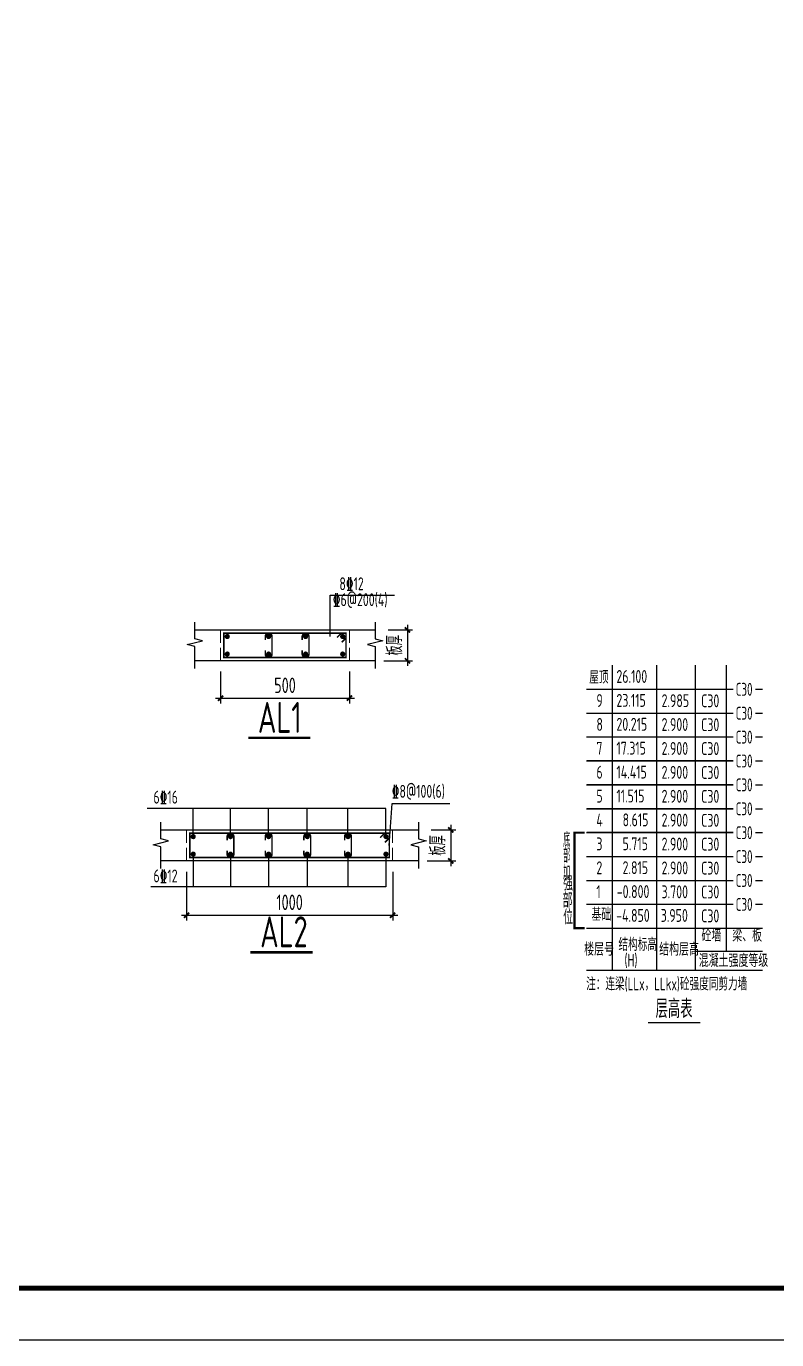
# Model space of a CAD drawing. Extents: x -1712635 to -854203, y -534641 to -21985.
# Drawn here: x -1207479 to -1192916, y -327517 to -302041 of the extents above; entities that cross this region are included whole.
import ezdxf
from ezdxf.enums import TextEntityAlignment as Align

# ---------------------------------------------------------------- set-up
doc = ezdxf.new("R2010")
doc.units = 0
doc.header["$LTSCALE"] = 1000
doc.linetypes.add('DASH', pattern=[0.35, 0.25, -0.1])
doc.layers.get('0').update_dxf_attribs({"linetype": 'CONTINUOUS'})
doc.layers.get('Defpoints').update_dxf_attribs({"linetype": 'CONTINUOUS'})
for name, color, linetype in [('-TK', 7, 'CONTINUOUS'), ('AXIS', 3, 'CONTINUOUS'), ('BEAM_DE', 7, 'CONTINUOUS'), ('NUM', 7, 'CONTINUOUS'), ('REIN', 6, 'CONTINUOUS'), ('S-0-TEXT', 7, 'CONTINUOUS'), ('S-B表格', 2, 'CONTINUOUS'), ('TEXT', 2, 'CONTINUOUS'), ('THIN', 7, 'CONTINUOUS'), ('大样详图_文字', 60, 'CONTINUOUS')]:
    doc.layers.add(name, color=color, linetype=linetype)
for name, color, linetype, lineweight in [('7549', 9, 'CONTINUOUS', 18), ('S-REIN', 12, 'CONTINUOUS', 50), ('S-Thin-D', 7, 'DASH', 18)]:
    doc.layers.add(name, color=color, linetype=linetype, lineweight=lineweight)
doc.styles.add('TSSD_DIMENSION', font='Tssdeng.shx', dxfattribs={"width": 0.7, "bigfont": 'tssdchn.shx'})
doc.styles.add('TSSD_Norm', font='Tssdeng.shx', dxfattribs={"bigfont": 'tssdchn.shx'})
doc.styles.add('TSSD_REIN', font='tssdeng.shx', dxfattribs={"width": 0.7, "height": 300, "bigfont": 'tssdchn.shx'})
doc.dimstyles.new('TSSD_25_100', dxfattribs={"dimtxt": 300, "dimasz": 100, "dimexe": 100, "dimexo": 250, "dimgap": 100, "dimtad": 1, "dimdec": 0, "dimlfac": 0.25, "dimzin": 0, "dimdsep": 46, "dimtxsty": 'TSSD_DIMENSION', "dimblk": 'ARCHTICK', "dimcen": 0, "dimdle": 100, "dimclrt": 7, "dimadec": 0, "dimazin": 0, "dimtfac": 1, "dimtdec": 0, "dimtix": 1, "dimtmove": 2, "dimatfit": 3, "dimldrblk": 'ARCHTICK', "dimfxl": 0, "dimtolj": 1, "dimtzin": 0, "dimarcsym": 0})

# ---------------------------------------------------------------- blocks, each defined once
blk = doc.blocks.new('B20200424131938')
at = {"layer": '7549', "const_width": 40}
blk.add_lwpolyline([(417, 3688), (217, 3688), (217, 1834), (417, 1834)], dxfattribs=at)
at = {"layer": 'S-0-TEXT'}
blk.add_lwpolyline([(1641, 0, 27, 27, 0), (2658, 0, 0, 0, 0)], format="xyseb", dxfattribs=at)
at = {"layer": 'S-B表格'}
for p, q in [((952, 1021), (952, 6932)), ((1817, 1021), (1817, 6932)), ((2567, 1021), (2567, 6932)), ((3167, 1385), (3167, 6932)), ((452, 6469), (3167, 6469)), ((452, 6469), (3167, 6469)), ((3167, 6469), (3298, 6469)), ((3167, 6469), (3298, 6469)), ((3167, 6469), (3298, 6469)), ((3731, 6469), (3862, 6469)), ((3731, 6469), (3862, 6469)), ((3731, 6469), (3862, 6469)), ((452, 6005), (3167, 6005)), ((452, 6005), (3167, 6005)), ((3167, 6005), (3298, 6005)), ((3167, 6005), (3298, 6005)), ((3167, 6005), (3298, 6005)), ((3731, 6005), (3862, 6005)), ((3731, 6005), (3862, 6005)), ((3731, 6005), (3862, 6005)), ((452, 5542), (3167, 5542)), ((452, 5542), (3167, 5542)), ((3167, 5542), (3298, 5542)), ((3167, 5542), (3298, 5542)), ((3167, 5542), (3298, 5542)), ((3731, 5542), (3862, 5542)), ((3731, 5542), (3862, 5542)), ((3731, 5542), (3862, 5542)), ((452, 5078), (3167, 5078)), ((452, 5078), (3167, 5078)), ((3167, 5078), (3298, 5078)), ((3167, 5078), (3298, 5078)), ((3167, 5078), (3298, 5078)), ((3731, 5078), (3862, 5078)), ((3731, 5078), (3862, 5078)), ((3731, 5078), (3862, 5078)), ((452, 4615), (3167, 4615)), ((3167, 4615), (3298, 4615)), ((3731, 4615), (3862, 4615)), ((452, 4151), (3167, 4151)), ((3167, 4151), (3298, 4151)), ((3731, 4151), (3862, 4151)), ((452, 3688), (3167, 3688)), ((3167, 3688), (3298, 3688)), ((3731, 3688), (3862, 3688)), ((452, 3224), (3167, 3224)), ((3167, 3224), (3298, 3224)), ((3731, 3224), (3862, 3224)), ((452, 2761), (3167, 2761)), ((3167, 2761), (3298, 2761)), ((3731, 2761), (3862, 2761)), ((452, 2297), (3167, 2297)), ((3167, 2297), (3298, 2297)), ((3731, 2297), (3862, 2297)), ((452, 1834), (3167, 1834)), ((452, 1834), (3862, 1834)), ((452, 1834), (2854, 1834)), ((452, 1834), (2854, 1834)), ((2567, 1385), (3862, 1385)), ((452, 1021), (3862, 1021))]:
    blk.add_line(p, q, dxfattribs=at)
at = {"style": 'TSSD_REIN'}
for s, width, p, p2 in [('底', 0.535575, (-3, 3408), (134, 3408)), ('部', 0.530918, (-3, 3100), (134, 3100)), ('加', 0.526341, (-3, 2774), (134, 2774))]:
    blk.add_text(s, height=285, dxfattribs=dict(at, width=width)).set_placement(p, p2, align=Align.FIT)
for s, height, width, p in [('强', 285, 0.535575, (-3, 2477)), ('部', 285, 0.535575, (-13, 2146)), ('位', 285, 0.535575, (-3, 1820)), ('砼墙', 250, 0.7, (2681, 1495)), ('梁、板', 250, 0.7, (3279, 1495))]:
    blk.add_text(s, height=height, dxfattribs=dict(at, width=width)).set_placement(p, align=Align.BOTTOM_LEFT)
for s, width, p in [('楼层号', 0.7, (405, 1299)), ('结构标高', 0.65, (1070, 1392)), ('结构层高', 0.7, (1860, 1299)), ('(H)', 0.65, (1188, 1086)), ('混凝土强度等级', 0.7, (2629, 1080))]:
    blk.add_text(s, height=250, dxfattribs=dict(at, width=width)).set_placement(p)
at = {"layer": 'S-0-TEXT', "style": 'TSSD_REIN', "width": 0.7}
blk.add_text('层高表', height=360, dxfattribs=at).set_placement((1790, 90))
at = {"layer": 'S-B表格', "style": 'TSSD_REIN'}
for s, width, p in [('屋顶', 0.65, (503, 6575)), ('26.100', 0.7, (1031, 6590)), ('9', 0.7, (642, 6123)), ('23.115', 0.7, (1031, 6126)), ('2.985', 0.7, (1907, 6121)), ('C30', 0.65, (3345, 6341)), ('C30', 0.7, (2675, 6118)), ('C30', 0.65, (3345, 5877)), ('8', 0.7, (642, 5660)), ('20.215', 0.7, (1031, 5663)), ('2.900', 0.7, (1907, 5658)), ('C30', 0.7, (2675, 5654)), ('C30', 0.65, (3345, 5414)), ('7', 0.7, (642, 5196)), ('17.315', 0.7, (1031, 5199)), ('2.900', 0.7, (1907, 5194)), ('C30', 0.7, (2675, 5191)), ('C30', 0.65, (3345, 4950)), ('6', 0.7, (642, 4733)), ('14.415', 0.7, (1031, 4736)), ('2.900', 0.7, (1907, 4731)), ('C30', 0.7, (2675, 4727)), ('C30', 0.65, (3345, 4487)), ('5', 0.7, (642, 4269)), ('11.515', 0.7, (1031, 4272)), ('2.900', 0.7, (1907, 4267)), ('C30', 0.7, (2675, 4264)), ('C30', 0.65, (3345, 4023)), ('4', 0.7, (642, 3806)), ('8.615', 0.7, (1150, 3809)), ('2.900', 0.7, (1907, 3804)), ('C30', 0.7, (2675, 3800)), ('3', 0.7, (642, 3342)), ('5.715', 0.7, (1150, 3345)), ('2.900', 0.7, (1907, 3340)), ('C30', 0.7, (2675, 3337)), ('C30', 0.65, (3345, 3560)), ('C30', 0.65, (3345, 3096)), ('2', 0.7, (642, 2879)), ('2.815', 0.7, (1150, 2882)), ('2.900', 0.7, (1907, 2877)), ('C30', 0.7, (2675, 2873)), ('C30', 0.65, (3345, 2633)), ('1', 0.7, (642, 2415)), ('-0.800', 0.7, (1038, 2418)), ('3.700', 0.7, (1907, 2413)), ('C30', 0.7, (2675, 2410)), ('C30', 0.65, (3345, 2169)), ('基础', 0.7, (545, 1974)), ('-4.850', 0.7, (1026, 1955)), ('3.950', 0.7, (1891, 1955)), ('C30', 0.7, (2675, 1946))]:
    blk.add_text(s, height=250, dxfattribs=dict(at, width=width)).set_placement(p)
at = {"layer": 'TEXT', "style": 'TSSD_REIN', "width": 0.65}
blk.add_text('注：连梁(LLx，LLkx)砼强度同剪力墙', height=250, dxfattribs=at).set_placement((443, 627))
blk = doc.blocks.new('_ArchTick')
at = {"color": 0, "const_width": 0.35}
blk.add_lwpolyline([(-0.5, -0.5), (0.5, 0.5)], dxfattribs=at)
blk = doc.blocks.new('*D1417')
at = {"layer": 'AXIS', "color": 0, "lineweight": -2}
for p, q in [((-1200459, -313748), (-1199983, -313748)), ((-1200083, -313648), (-1200083, -314448)), ((-1200540, -314348), (-1199983, -314348))]:
    blk.add_line(p, q, dxfattribs=at)
at = {"layer": 'Defpoints', "color": 0}
for p in [(-1200709, -313748), (-1200790, -314348), (-1200083, -314348)]:
    blk.add_point(p, dxfattribs=at)
at = {"layer": 'AXIS', "color": 0, "lineweight": -2, "xscale": 100, "yscale": 100, "zscale": 100}
for p, rotation in [((-1200083, -313748), 90), ((-1200083, -314348), 270)]:
    blk.add_blockref('_ArchTick', p, dxfattribs=dict(at, rotation=rotation))
at = {"layer": 'AXIS', "color": 7, "insert": (-1200333, -314048), "char_height": 300, "attachment_point": 5, "rotation": 90, "style": 'TSSD_DIMENSION'}
blk.add_mtext('\\A1;板厚', dxfattribs=at)
blk = doc.blocks.new('*D1418')
at = {"layer": 'AXIS', "color": 0, "lineweight": -2}
for p, q in [((-1203709, -314558), (-1203709, -315174)), ((-1201209, -314558), (-1201209, -315174)), ((-1203809, -315074), (-1201109, -315074))]:
    blk.add_line(p, q, dxfattribs=at)
at = {"layer": 'Defpoints', "color": 0}
for p in [(-1203709, -314308), (-1201209, -314308), (-1201209, -315074)]:
    blk.add_point(p, dxfattribs=at)
at = {"layer": 'AXIS', "color": 0, "lineweight": -2, "xscale": 100, "yscale": 100, "zscale": 100, "rotation": 180}
blk.add_blockref('_ArchTick', (-1203709, -315074), dxfattribs=at)
at = {"layer": 'AXIS', "color": 0, "lineweight": -2, "xscale": 100, "yscale": 100, "zscale": 100}
blk.add_blockref('_ArchTick', (-1201209, -315074), dxfattribs=at)
at = {"layer": 'AXIS', "color": 7, "insert": (-1202459, -314824), "char_height": 300, "attachment_point": 5, "style": 'TSSD_DIMENSION'}
blk.add_mtext('\\A1;500', dxfattribs=at)
blk = doc.blocks.new('*D1419')
at = {"layer": 'AXIS', "color": 0, "lineweight": -2}
for p, q in [((-1199619, -317629), (-1199143, -317629)), ((-1199243, -317529), (-1199243, -318329)), ((-1199701, -318229), (-1199143, -318229))]:
    blk.add_line(p, q, dxfattribs=at)
at = {"layer": 'Defpoints', "color": 0}
for p in [(-1199869, -317629), (-1199951, -318229), (-1199243, -318229)]:
    blk.add_point(p, dxfattribs=at)
at = {"layer": 'AXIS', "color": 0, "lineweight": -2, "xscale": 100, "yscale": 100, "zscale": 100}
for p, rotation in [((-1199243, -317629), 90), ((-1199243, -318229), 270)]:
    blk.add_blockref('_ArchTick', p, dxfattribs=dict(at, rotation=rotation))
at = {"layer": 'AXIS', "color": 7, "insert": (-1199493, -317929), "char_height": 300, "attachment_point": 5, "rotation": 90, "style": 'TSSD_DIMENSION'}
blk.add_mtext('\\A1;板厚', dxfattribs=at)
blk = doc.blocks.new('*D1420')
at = {"layer": 'AXIS', "color": 0, "lineweight": -2}
for p, q in [((-1204369, -318439), (-1204369, -319383)), ((-1200369, -318439), (-1200369, -319383)), ((-1204469, -319283), (-1200269, -319283))]:
    blk.add_line(p, q, dxfattribs=at)
at = {"layer": 'Defpoints', "color": 0}
for p in [(-1204369, -318189), (-1200369, -318189), (-1200369, -319283)]:
    blk.add_point(p, dxfattribs=at)
at = {"layer": 'AXIS', "color": 0, "lineweight": -2, "xscale": 100, "yscale": 100, "zscale": 100, "rotation": 180}
blk.add_blockref('_ArchTick', (-1204369, -319283), dxfattribs=at)
at = {"layer": 'AXIS', "color": 0, "lineweight": -2, "xscale": 100, "yscale": 100, "zscale": 100}
blk.add_blockref('_ArchTick', (-1200369, -319283), dxfattribs=at)
at = {"layer": 'AXIS', "color": 7, "insert": (-1202369, -319033), "char_height": 300, "attachment_point": 5, "style": 'TSSD_DIMENSION'}
blk.add_mtext('\\A1;1000', dxfattribs=at)
blk = doc.blocks.new('A1')
blk.add_lwpolyline([(0, 59400), (0, 0), (84100, 0), (84100, 59400)], close=True)
at = {"const_width": 100}
blk.add_lwpolyline([(2500, 58400), (2500, 1000), (83100, 1000), (83100, 58400)], close=True, dxfattribs=at)

msp = doc.modelspace()

# ---------------------------------------------------------------- linework, layer by layer
at = {"layer": 'BEAM_DE'}
for p, q in [((-1204208.99, -313747.86), (-1200708.99, -313747.86)), ((-1203708.99, -314347.86), (-1204208.99, -314347.86)), ((-1201208.99, -314347.86), (-1203708.99, -314347.86)), ((-1200708.99, -314347.86), (-1201208.99, -314347.86)), ((-1204869.49, -317628.61), (-1199869.49, -317628.61)), ((-1204369.49, -318228.61), (-1204869.49, -318228.61)), ((-1200369.49, -318228.61), (-1204369.49, -318228.61)), ((-1199869.49, -318228.61), (-1200369.49, -318228.61))]:
    msp.add_line(p, q, dxfattribs=at)
at = {"layer": 'REIN', "const_width": 30}
for points in [[(-1202840.99, -314147.86), (-1202840.99, -314217.86, 1), (-1202710.99, -314217.86), (-1202710.99, -313877.86, 1), (-1202840.99, -313877.86), (-1202840.99, -313947.86)], [(-1202123.99, -314147.86), (-1202123.99, -314217.86, 1), (-1201993.99, -314217.86), (-1201993.99, -313877.86, 1), (-1202123.99, -313877.86), (-1202123.99, -313947.86)], [(-1203581.49, -318028.61), (-1203581.49, -318098.61, 1), (-1203451.49, -318098.61), (-1203451.49, -317758.61, 1), (-1203581.49, -317758.61), (-1203581.49, -317828.61)], [(-1202840.99, -318028.61), (-1202840.99, -318098.61, 1), (-1202710.99, -318098.61), (-1202710.99, -317758.61, 1), (-1202840.99, -317758.61), (-1202840.99, -317828.61)], [(-1202091.49, -318028.61), (-1202091.49, -318098.61, 1), (-1201961.49, -318098.61), (-1201961.49, -317758.61, 1), (-1202091.49, -317758.61), (-1202091.49, -317828.61)], [(-1201301.32, -318028.61), (-1201301.32, -318098.61, 1), (-1201171.32, -318098.61), (-1201171.32, -317758.61, 1), (-1201301.32, -317758.61), (-1201301.32, -317828.61)]]:
    msp.add_lwpolyline(points, format="xyb", dxfattribs=at)
at = {"layer": 'S-B表格', "color": 6, "linetype": 'ByBlock', "ltscale": 0.5, "const_width": 30}
for points in [[(-1196606.12, -316289.52), (-1193759.74, -316289.52)], [(-1196606.12, -316753.02), (-1193759.74, -316753.02)], [(-1196606.12, -317216.52), (-1193759.74, -317216.52)], [(-1196606.12, -317680.02), (-1193759.74, -317680.02)]]:
    msp.add_lwpolyline(points, dxfattribs=at)
at = {"layer": 'S-REIN', "const_width": 30}
for points in [[(-1201273.99, -313812.86), (-1201273.99, -314282.86), (-1203643.99, -314282.86), (-1203643.99, -313812.86), (-1201273.99, -313812.86)], [(-1201450.77, -313897.71), (-1201365.92, -313812.86)], [(-1201273.99, -313904.78), (-1201358.85, -313989.63)], [(-1200434.49, -317693.61), (-1200434.49, -318163.61), (-1204304.49, -318163.61), (-1204304.49, -317693.61), (-1200434.49, -317693.61)], [(-1200611.27, -317778.46), (-1200526.41, -317693.61)], [(-1200434.49, -317785.53), (-1200519.34, -317870.38)]]:
    msp.add_lwpolyline(points, dxfattribs=at)
at = {"layer": 'S-REIN', "const_width": 50}
for points in [[(-1203603.99, -313877.86, 1), (-1203553.99, -313877.86, 1)], [(-1202800.99, -313877.86, 1), (-1202750.99, -313877.86, 1)], [(-1202083.99, -313877.86, 1), (-1202033.99, -313877.86, 1)], [(-1201363.99, -313877.86, 1), (-1201313.99, -313877.86, 1)], [(-1203603.99, -314217.86, 1), (-1203553.99, -314217.86, 1)], [(-1202800.99, -314217.86, 1), (-1202750.99, -314217.86, 1)], [(-1202083.99, -314217.86, 1), (-1202033.99, -314217.86, 1)], [(-1201363.99, -314217.86, 1), (-1201313.99, -314217.86, 1)], [(-1204264.49, -317758.61, 1), (-1204214.49, -317758.61, 1)], [(-1203541.49, -317758.61, 1), (-1203491.49, -317758.61, 1)], [(-1202800.99, -317758.61, 1), (-1202750.99, -317758.61, 1)], [(-1202051.49, -317758.61, 1), (-1202001.49, -317758.61, 1)], [(-1201261.32, -317758.61, 1), (-1201211.32, -317758.61, 1)], [(-1200524.49, -317758.61, 1), (-1200474.49, -317758.61, 1)], [(-1204264.49, -318098.61, 1), (-1204214.49, -318098.61, 1)], [(-1203541.49, -318098.61, 1), (-1203491.49, -318098.61, 1)], [(-1202800.99, -318098.61, 1), (-1202750.99, -318098.61, 1)], [(-1202051.49, -318098.61, 1), (-1202001.49, -318098.61, 1)], [(-1201261.32, -318098.61, 1), (-1201211.32, -318098.61, 1)], [(-1200524.49, -318098.61, 1), (-1200474.49, -318098.61, 1)]]:
    msp.add_lwpolyline(points, format="xyb", close=True, dxfattribs=at)
at = {"layer": 'S-Thin-D'}
for p, q in [((-1203708.99, -314347.86), (-1203708.99, -313747.86)), ((-1201208.99, -314347.86), (-1201208.99, -313747.86)), ((-1204369.49, -318228.61), (-1204369.49, -317628.61)), ((-1200369.49, -318228.61), (-1200369.49, -317628.61))]:
    msp.add_line(p, q, dxfattribs=at)
at = {"layer": 'TEXT', "const_width": 50}
for points in [[(-1203172.84, -315842.36), (-1201967.44, -315842.36)], [(-1203128.75, -320001.32), (-1201923.35, -320001.32)]]:
    msp.add_lwpolyline(points, dxfattribs=at)
at = {"layer": 'THIN'}
for points in [[(-1204208.99, -314497.86), (-1204208.99, -314072.86), (-1204358.99, -314035.36), (-1204058.99, -313960.36), (-1204208.99, -313922.86), (-1204208.99, -313597.86)], [(-1200708.99, -313597.86), (-1200708.99, -313922.86), (-1200558.99, -313960.36), (-1200858.99, -314035.36), (-1200708.99, -314072.86), (-1200708.99, -314497.86)], [(-1204869.49, -318378.61), (-1204869.49, -317953.61), (-1205019.49, -317916.11), (-1204719.49, -317841.11), (-1204869.49, -317803.61), (-1204869.49, -317478.61)], [(-1199869.49, -317478.61), (-1199869.49, -317803.61), (-1199719.49, -317841.11), (-1200019.49, -317916.11), (-1199869.49, -317953.61), (-1199869.49, -318378.61)]]:
    msp.add_lwpolyline(points, dxfattribs=at)
at = {"layer": '大样详图_文字'}
for p, q in [((-1201581.79, -313077.86), (-1200335.79, -313077.86)), ((-1201581.79, -313877.86), (-1201581.79, -313077.86)), ((-1200434.49, -317928.61), (-1200376.38, -317115.39)), ((-1200376.38, -317115.39), (-1199260.88, -317115.39)), ((-1200499.49, -317213.39), (-1205130.38, -317213.39)), ((-1204239.49, -317758.61), (-1204239.49, -317213.39)), ((-1203516.49, -317758.61), (-1203516.49, -317213.39)), ((-1202775.99, -317758.61), (-1202775.99, -317213.39)), ((-1202026.49, -317758.61), (-1202026.49, -317213.39)), ((-1201236.32, -317758.61), (-1201236.32, -317213.39)), ((-1200499.49, -317758.61), (-1200499.49, -317213.39)), ((-1204239.49, -318098.61), (-1204239.49, -318734.39)), ((-1203516.49, -318098.61), (-1203516.49, -318734.39)), ((-1202775.99, -318098.61), (-1202775.99, -318734.39)), ((-1202026.49, -318098.61), (-1202026.49, -318734.39)), ((-1201236.32, -318098.61), (-1201236.32, -318734.39)), ((-1200499.49, -318098.61), (-1200499.49, -318734.39)), ((-1200499.49, -318734.39), (-1205063.38, -318734.39))]:
    msp.add_line(p, q, dxfattribs=at)

# ---------------------------------------------------------------- block references
at = {"layer": '-TK'}
msp.add_blockref('A1', (-1263615.11, -327516.72), dxfattribs=at)
at = {"layer": 'S-B表格'}
msp.add_blockref('B20200424131938', (-1197057.76, -321367.62), dxfattribs=at)

# ---------------------------------------------------------------- texts
at = {"layer": 'NUM', "style": 'TSSD_Norm', "width": 0.7}
for s, p in [('AL1', (-1202984.8, -315746.53)), ('AL2', (-1202940.72, -319905.49))]:
    msp.add_text(s, height=600, dxfattribs=at).set_placement(p)
at = {"layer": '大样详图_文字', "style": 'TSSD_REIN', "width": 0.7}
for s, p in [('8\x8412', (-1201403.4, -313054.6)), ('%%1326@200(4)', (-1201530.65, -313363.38)), ('6%%13216', (-1205011.43, -317193.51)), ('%%1328@100(6)', (-1200387.15, -317079.9))]:
    msp.add_text(s, height=250, dxfattribs=at).set_placement(p, align=Align.BOTTOM_LEFT)
at = {"layer": '大样详图_文字', "color": 1, "style": 'TSSD_REIN', "width": 0.7}
msp.add_text('6%%13212', height=250, dxfattribs=at).set_placement((-1205011.43, -318721.01), align=Align.BOTTOM_LEFT)

# ---------------------------------------------------------------- dimensions: what is measured, and where the dimension line sits
at = {"layer": 'AXIS'}
for base, p1, p2, picture, middle in [((-1200082.95, -314347.86), (-1200708.99, -313747.86), (-1200790.17, -314347.86), '*D1417', (-1200332.95, -314047.86)), ((-1199243.45, -318228.61), (-1199869.49, -317628.61), (-1199950.67, -318228.61), '*D1419', (-1199493.45, -317928.61))]:
    dim = msp.add_linear_dim(base=base, p1=p1, p2=p2, angle=90, text='板厚', dimstyle='TSSD_25_100', dxfattribs=at)
    dim.commit()
    dim.dimension.update_dxf_attribs({"geometry": picture, "text_midpoint": middle})
dim = msp.add_linear_dim(base=(-1201208.99, -315073.62), p1=(-1203708.99, -314308.12), p2=(-1201208.99, -314308.12), text='500', dimstyle='TSSD_25_100', dxfattribs=at)
dim.commit()
dim.dimension.update_dxf_attribs({"geometry": '*D1418', "text_midpoint": (-1202458.99, -314823.62)})
dim = msp.add_linear_dim(base=(-1200369.49, -319282.87), p1=(-1204369.49, -318188.87), p2=(-1200369.49, -318188.87), dimstyle='TSSD_25_100', dxfattribs=at)
dim.commit()
dim.dimension.update_dxf_attribs({"geometry": '*D1420', "text_midpoint": (-1202369.49, -319032.87)})

doc.saveas('drawing.dxf')
